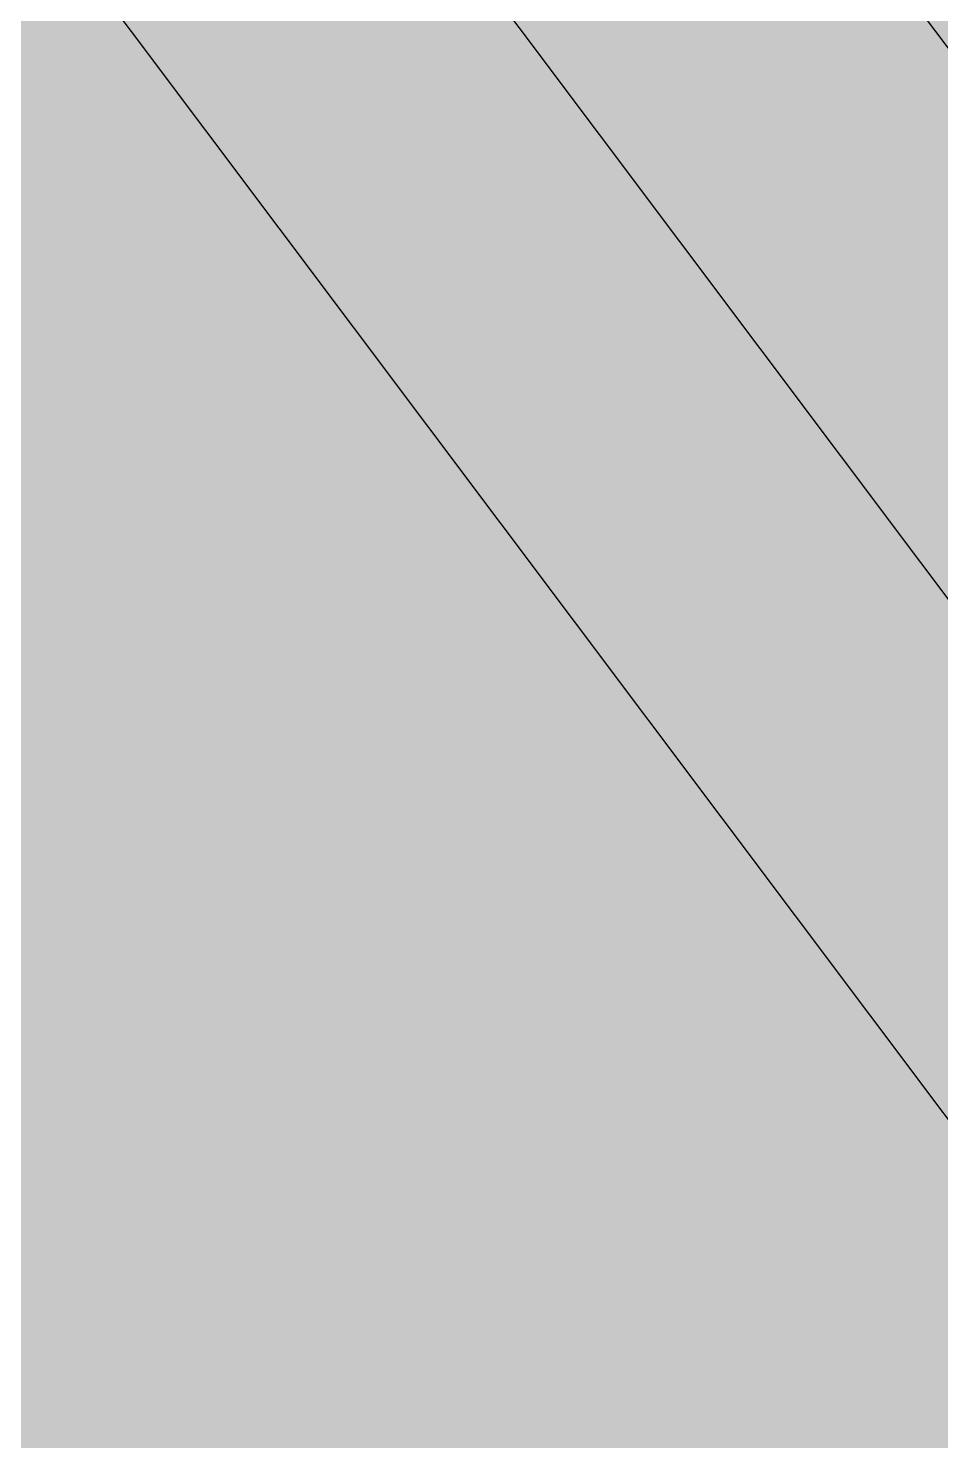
# Model space of a CAD drawing. Header units: metres. Extents: x 319070 to 324072, y 7409258 to 7428295.
# Drawn here: x 321073.63 to 321086.04, y 7409539.98 to 7409559.19 of the extents above; entities that cross this region are included whole.
import ezdxf
from ezdxf.enums import TextEntityAlignment as Align

# ---------------------------------------------------------------- set-up
doc = ezdxf.new("R2010")
doc.units = ezdxf.units.M
doc.header["$LTSCALE"] = 1000
for name, color, linetype in [('F-HATCH-CPTM', 51, 'Continuous'), ('F-HZ-AMV', 3, 'Continuous'), ('U-HZ-AMV', 3, 'Continuous')]:
    doc.layers.add(name, color=color, linetype=linetype)
for name, color, linetype, lineweight in [('U-HZ-EIXO L7-V1', 240, 'L7-V1_LINE', 30), ('U-HZ-EIXO L7-V2', 220, 'L7-V2_LINE', 30), ('U-HZ-EIXO TIC', 40, 'TIC_LINE', 30), ('U-HZ-EIXO TIC AMPLIAÇÃO FUTURA', 253, 'TIC_LINE', 30)]:
    doc.layers.add(name, color=color, linetype=linetype, lineweight=lineweight)
doc.styles.add('ARIAL', font='arial.ttf')
doc.styles.get("Standard").update_dxf_attribs({"font": 'simplex.shx'})
doc.linetypes.add('L7-V1_LINE', pattern='A,3.5,-0.25,["L7-V1",Standard,S=0.175,R=0,X=-0.05,Y=-0.1],-0.75', length=4.5)
doc.linetypes.add('L7-V2_LINE', pattern='A,3.5,-0.25,["L7-V2",Standard,S=0.175,R=0,X=-0.05,Y=-0.1],-0.75', length=4.5)
doc.linetypes.add('TIC_LINE', pattern='A,3.5,-0.25,["TIC",Standard,S=0.175,R=0,X=-0.05,Y=-0.1],-0.5', length=4.25)

# ---------------------------------------------------------------- blocks, each defined once
blk = doc.blocks.new('ACAD-1B-SEM FOTOS')
at = {"layer": 'U-HZ-EIXO L7-V1', "color": 240, "linetype": 'L7-V1_LINE', "lineweight": 30}
blk.add_lwpolyline([(321091.101, 7409537.749), (321041.889, 7409603.278), (321040.537, 7409605.079), (321039.185, 7409606.879), (321037.832, 7409608.679), (321036.478, 7409610.478), (321035.124, 7409612.277)], dxfattribs=at)
at = {"layer": 'U-HZ-EIXO L7-V2', "color": 220, "linetype": 'L7-V2_LINE', "lineweight": 30}
blk.add_lwpolyline([(321094.499, 7409540.301), (321045.37, 7409605.721), (321044.012, 7409607.529), (321042.655, 7409609.336), (321041.296, 7409611.143), (321039.938, 7409612.949), (321038.578, 7409614.755), (321037.217, 7409616.559), (321035.854, 7409618.363), (321034.49, 7409620.165)], dxfattribs=at)
at = {"layer": 'U-HZ-EIXO TIC', "color": 40, "linetype": 'TIC_LINE', "lineweight": 30, "flags": 128}
blk.add_lwpolyline([(321098.068, 7409543.042), (321049.055, 7409608.308, 0.000213), (321043.418, 7409615.807, 0.000426), (321040.595, 7409619.553, 0.000853), (321035.873, 7409625.785, 0.001066), (321032.077, 7409630.755, 0.001493), (321027.491, 7409636.696, 0.001706), (321023.445, 7409641.869, 0.002132), (321018.86, 7409647.64, 0.002345), (321014.644, 7409652.849, 0.002772), (321009.996, 7409658.474, 0.002985), (321005.62, 7409663.647, 0.0713), (320888.324, 7409766.595, 0.002849), (320882.887, 7409770.097, 0.002646), (320876.991, 7409773.804, 0.002239), (320871.544, 7409777.155, 0.002035), (320865.52, 7409780.79, 0.001628), (320860.13, 7409783.989, 0.001425), (320853.948, 7409787.608, 0.001018), (320848.782, 7409790.598, 0.000814), (320842.31, 7409794.312, 0.000407), (320838.422, 7409796.531, 0.000204), (320830.639, 7409800.96, -0.000191), (320823.103, 7409805.247, -0.000382), (320819.338, 7409807.396, -0.000763), (320813.07, 7409810.99, -0.000954), (320808.066, 7409813.884, -0.001336), (320802.077, 7409817.383, -0.001526), (320796.854, 7409820.474, -0.001908), (320791.016, 7409823.985, -0.002099), (320785.734, 7409827.218, -0.002481), (320780.015, 7409830.792, -0.002671), (320774.739, 7409834.165)], format="xyb", dxfattribs=at)
at = {"layer": 'F-HZ-AMV', "style": 'ARIAL'}
for rotation, p in [(295.5839, (321971.581, 7422812.554)), (115.5839, (321986.625, 7422778.948))]:
    blk.add_attdef('1:10', text='', height=2, rotation=rotation, dxfattribs=at).set_placement(p, align=Align.MIDDLE_CENTER)
at = {"layer": 'U-HZ-AMV', "style": 'ARIAL'}
for tag, rotation, p in [('1:18,5', 315.7381, (319638.151, 7426229.864)), ('1:14', 335.825, (321321.571, 7424682.531)), ('1:14', 296.7481, (321471.205, 7424550.779)), ('1:14', 107.9288, (321494.474, 7424491.482)), ('1:12', 273.7946, (321325.295, 7424262.385)), ('1:14', 313.6144, (323073.92, 7421285.032)), ('1:14', 126.3999, (323112.96, 7421237.46)), ('1:14,5', 302.0509, (320493.625, 7410186.715)), ('1:14,5', 306.9146, (320501.086, 7410184.279))]:
    blk.add_attdef(tag, text='', height=2, rotation=rotation, dxfattribs=at).set_placement(p, align=Align.MIDDLE_CENTER)
at = {"layer": 'U-HZ-AMV', "color": 253, "style": 'ARIAL'}
for rotation, p in [(145.5442, (323476.01, 7420867.728)), (58.4759, (320151.611, 7412087.258)), (134.8912, (320158.209, 7410825.553))]:
    blk.add_attdef('1:18,5', text='', height=2, rotation=rotation, dxfattribs=at).set_placement(p, align=Align.MIDDLE_CENTER)
at = {"layer": 'U-HZ-EIXO TIC AMPLIAÇÃO FUTURA', "style": 'ARIAL'}
blk.add_attdef('1:18,5', text='', height=2, rotation=132.2359, dxfattribs=at).set_placement((322529.944, 7421959.258), align=Align.MIDDLE_CENTER)

msp = doc.modelspace()

# ---------------------------------------------------------------- hatches: boundary and pattern name
at = {"layer": 'F-HATCH-CPTM', "transparency": 33554559}
h = msp.add_hatch(color=256, dxfattribs=at)
h.dxf.hatch_style = 1
edge = h.paths.add_edge_path()
edge.add_line((321077.803, 7409527.578), (321077.684, 7409527.734))
edge.add_line((321077.684, 7409527.734), (321103.041, 7409546.776))
edge.add_line((321103.041, 7409546.776), (321079.835, 7409577.142))
edge.add_arc((315659.361, 7405431.449), 6824.098, 37.409522, 38.1909703)
edge.add_line((321022.79, 7409650.684), (321005.858, 7409670.963))
edge.add_line((321005.858, 7409670.963), (320980.7, 7409649.23))
edge.add_line((320980.7, 7409649.23), (320992.914, 7409634.808))
edge.add_line((320992.914, 7409634.808), (321007.293, 7409617.125))
edge.add_line((321007.293, 7409617.125), (321021.523, 7409599.313))
edge.add_line((321021.523, 7409599.313), (321049.81, 7409563.557))
edge.add_line((321049.81, 7409563.557), (321063.856, 7409545.605))
edge.add_line((321063.856, 7409545.605), (321077.803, 7409527.578))

# ---------------------------------------------------------------- block references
msp.add_blockref('ACAD-1B-SEM FOTOS', (0, 0))

doc.saveas('drawing.dxf')
